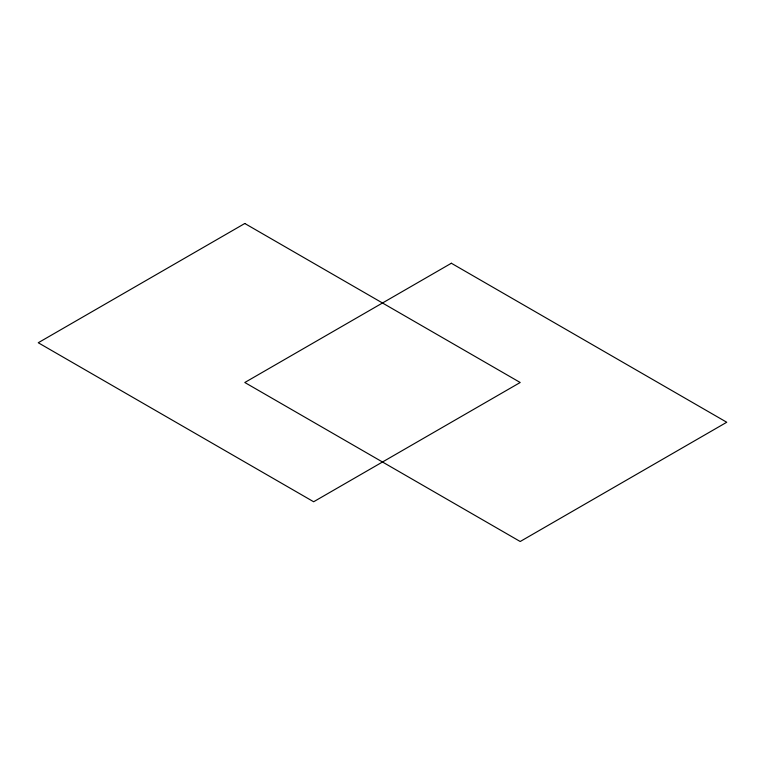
<?xml version="1.0" encoding="UTF-8"?>
<svg xmlns="http://www.w3.org/2000/svg" width="765" height="765" viewBox="0 0 765 765"><rect width="100%" height="100%" fill="white"/><g stroke="black" fill="none" stroke-linecap="round" stroke-linejoin="round"><path stroke-width="1.15" d="M244.8 223.495L38.25 342.749L313.65 501.754L520.2 382.5L244.8 223.495M451.35 263.246L244.8 382.5L520.2 541.505L726.75 422.251L451.35 263.246"/></g></svg>
